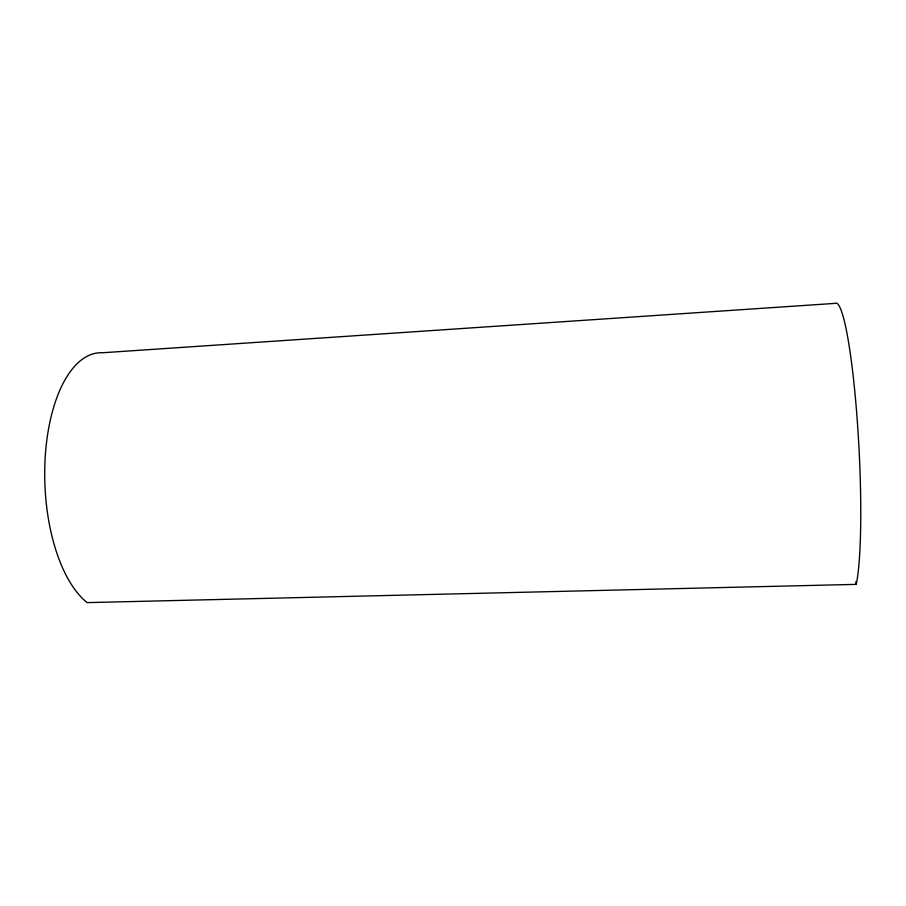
<?xml version="1.0" encoding="UTF-8"?>
<svg xmlns="http://www.w3.org/2000/svg" width="906" height="906" viewBox="0 0 906 906"><rect width="100%" height="100%" fill="white"/><g stroke="black" fill="none" stroke-linecap="round" stroke-linejoin="round"><path stroke-width="1.36" d="M856.227 584.37L87.203 602.615A129.048 59.773 87.9 0 1 45.187 457.496A129.048 59.773 87.9 0 1 102.253 352.774L834.947 303.385A145.741 15.504 87 0 1 857.042 417.621A145.741 15.504 87 0 1 856.227 584.37L855.932 581.561"/></g></svg>
